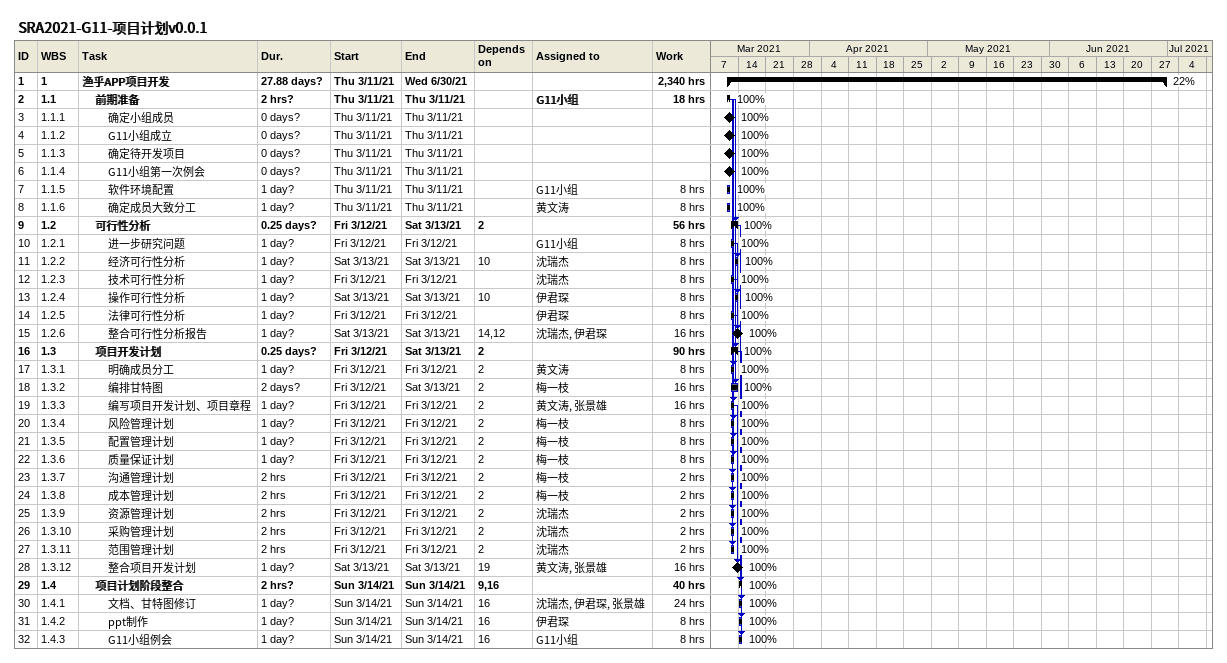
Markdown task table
SRA2021-G11-项目计划v0.0.1

| ID | WBS | Task | Duration | Start | Finish | Predecessors | Resources | % complete | Work (h) |
|---|---|---|---|---|---|---|---|---|---|
| 1 | 1 | **渔乎APP项目开发** | 27.88d? | 2021-03-11 | 2021-06-30 |  |  | 22 | 2340 |
| 2 | 1.1 | **前期准备** | 2h? | 2021-03-11 | 2021-03-11 |  | G11小组 | 100 | 18 |
| 3 | 1.1.1 | 确定小组成员 | 0d? | 2021-03-11 | 2021-03-11 |  |  | 100 |  |
| 4 | 1.1.2 | G11小组成立 | 0d? | 2021-03-11 | 2021-03-11 |  |  | 100 |  |
| 5 | 1.1.3 | 确定待开发项目 | 0d? | 2021-03-11 | 2021-03-11 |  |  | 100 |  |
| 6 | 1.1.4 | G11小组第一次例会 | 0d? | 2021-03-11 | 2021-03-11 |  |  | 100 |  |
| 7 | 1.1.5 | 软件环境配置 | 1d? | 2021-03-11 | 2021-03-11 |  | G11小组 | 100 | 8 |
| 8 | 1.1.6 | 确定成员大致分工 | 1d? | 2021-03-11 | 2021-03-11 |  | 黄文涛 | 100 | 8 |
| 9 | 1.2 | **可行性分析** | 0.25d? | 2021-03-12 | 2021-03-13 | 2 |  | 100 | 56 |
| 10 | 1.2.1 | 进一步研究问题 | 1d? | 2021-03-12 | 2021-03-12 |  | G11小组 | 100 | 8 |
| 11 | 1.2.2 | 经济可行性分析 | 1d? | 2021-03-13 | 2021-03-13 | 10 | 沈瑞杰 | 100 | 8 |
| 12 | 1.2.3 | 技术可行性分析 | 1d? | 2021-03-12 | 2021-03-12 |  | 沈瑞杰 | 100 | 8 |
| 13 | 1.2.4 | 操作可行性分析 | 1d? | 2021-03-13 | 2021-03-13 | 10 | 伊君琛 | 100 | 8 |
| 14 | 1.2.5 | 法律可行性分析 | 1d? | 2021-03-12 | 2021-03-12 |  | 伊君琛 | 100 | 8 |
| 15 | 1.2.6 | 整合可行性分析报告 | 1d? | 2021-03-13 | 2021-03-13 | 14, 12 | 沈瑞杰, 伊君琛 | 100 | 16 |
| 16 | 1.3 | **项目开发计划** | 0.25d? | 2021-03-12 | 2021-03-13 | 2 |  | 100 | 90 |
| 17 | 1.3.1 | 明确成员分工 | 1d? | 2021-03-12 | 2021-03-12 | 2 | 黄文涛 | 100 | 8 |
| 18 | 1.3.2 | 编排甘特图 | 2d? | 2021-03-12 | 2021-03-13 | 2 | 梅一枝 | 100 | 16 |
| 19 | 1.3.3 | 编写项目开发计划、项目章程 | 1d? | 2021-03-12 | 2021-03-12 | 2 | 黄文涛, 张景雄 | 100 | 16 |
| 20 | 1.3.4 | 风险管理计划 | 1d? | 2021-03-12 | 2021-03-12 | 2 | 梅一枝 | 100 | 8 |
| 21 | 1.3.5 | 配置管理计划 | 1d? | 2021-03-12 | 2021-03-12 | 2 | 梅一枝 | 100 | 8 |
| 22 | 1.3.6 | 质量保证计划 | 1d? | 2021-03-12 | 2021-03-12 | 2 | 梅一枝 | 100 | 8 |
| 23 | 1.3.7 | 沟通管理计划 | 2h | 2021-03-12 | 2021-03-12 | 2 | 梅一枝 | 100 | 2 |
| 24 | 1.3.8 | 成本管理计划 | 2h | 2021-03-12 | 2021-03-12 | 2 | 梅一枝 | 100 | 2 |
| 25 | 1.3.9 | 资源管理计划 | 2h | 2021-03-12 | 2021-03-12 | 2 | 沈瑞杰 | 100 | 2 |
| 26 | 1.3.10 | 采购管理计划 | 2h | 2021-03-12 | 2021-03-12 | 2 | 沈瑞杰 | 100 | 2 |
| 27 | 1.3.11 | 范围管理计划 | 2h | 2021-03-12 | 2021-03-12 | 2 | 沈瑞杰 | 100 | 2 |
| 28 | 1.3.12 | 整合项目开发计划 | 1d? | 2021-03-13 | 2021-03-13 | 19 | 黄文涛, 张景雄 | 100 | 16 |
| 29 | 1.4 | **项目计划阶段整合** | 2h? | 2021-03-14 | 2021-03-14 | 9, 16 |  | 100 | 40 |
| 30 | 1.4.1 | 文档、甘特图修订 | 1d? | 2021-03-14 | 2021-03-14 | 16 | 沈瑞杰, 伊君琛, 张景雄 | 100 | 24 |
| 31 | 1.4.2 | ppt制作 | 1d? | 2021-03-14 | 2021-03-14 | 16 | 伊君琛 | 100 | 8 |
| 32 | 1.4.3 | G11小组例会 | 1d? | 2021-03-14 | 2021-03-14 | 16 | G11小组 | 100 | 8 |
